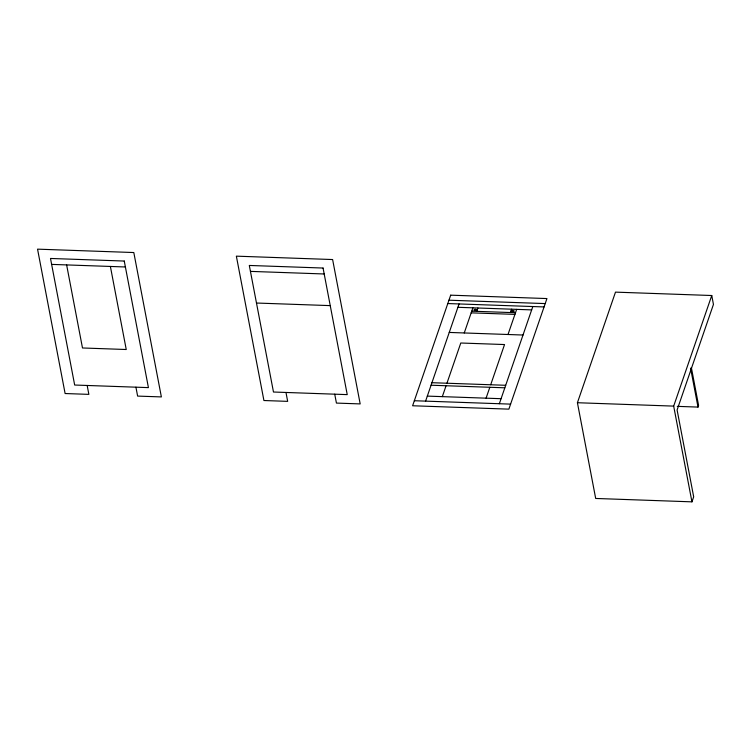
<?xml version="1.0" encoding="UTF-8"?>
<svg xmlns="http://www.w3.org/2000/svg" width="751" height="751" viewBox="0 0 751 751"><rect width="100%" height="100%" fill="white"/><g stroke="black" fill="none" stroke-linecap="round" stroke-linejoin="round"><path stroke-width="1.13" d="M425.592 401.128L459.058 303.948M442.32 396.631L446.075 385.742M446.939 383.226L460.785 343.01L504.541 344.549L490.694 384.765M464.249 332.956L472.905 307.826M476.744 311.355L477.899 308.004M510.502 312.538L511.656 309.187M486.075 398.171L489.83 387.281M508.005 334.495L516.66 309.365M499.349 403.728L532.816 306.539M577.416 402.724L615.491 292.13L711.751 295.519L713.45 304.418L677.102 409.98L693.68 496.815L691.953 501.846L595.684 498.457L577.416 402.724L673.675 406.113L711.751 295.519M677.28 406.357L698.008 407.089L698.58 405.409L691.38 367.708M512.511 310.876L511.093 310.811M51.631 264.39L125.389 266.98M250.44 271.383L324.197 273.974M448.957 300.203L545.217 303.582M447.803 303.554L544.062 306.934M457.903 307.3L531.661 309.891M475.918 309.572L477.345 309.619M475.683 310.238L477.11 310.285M510.868 311.477L512.295 311.524M256.485 303.029L330.243 305.619M471.75 311.177L515.505 312.716M471.168 312.848L514.923 314.387M449.248 332.43L523.006 335.03M431.938 382.7L505.695 385.291M431.074 385.216L504.832 387.807M427.319 396.106L501.077 398.697M414.336 400.734L510.596 404.122M690.582 368.197L698.008 407.089M673.675 406.113L691.953 501.846M334.73 394.181L336.429 403.08L360.18 403.916L332.618 259.546L236.358 256.157L263.92 400.527L287.671 401.363L285.971 392.463M135.922 387.187L137.621 396.087L161.371 396.922L133.809 252.543L37.55 249.154L65.112 393.533L88.862 394.369L87.163 385.47M110.388 266.455L126.243 349.515L82.488 347.976L66.632 264.915M450.684 295.171L412.609 405.765L508.868 409.145L546.944 298.56L450.684 295.171M124.262 261.048L50.505 258.457L74.668 385.028L148.426 387.619L124.262 261.048M323.061 268.041L249.304 265.45L273.477 392.022L347.234 394.622L323.061 268.041M474.613 310.473A0.967 0.61 -10.8 0 0 475.965 309.703A0.967 0.61 -10.8 0 0 474.454 309.431A0.967 0.61 -10.8 0 0 474.613 310.473M512.811 311.825A0.967 0.61 -10.8 0 0 514.163 311.045A0.967 0.61 -10.8 0 0 512.651 310.783A0.967 0.61 -10.8 0 0 512.811 311.825"/></g></svg>
